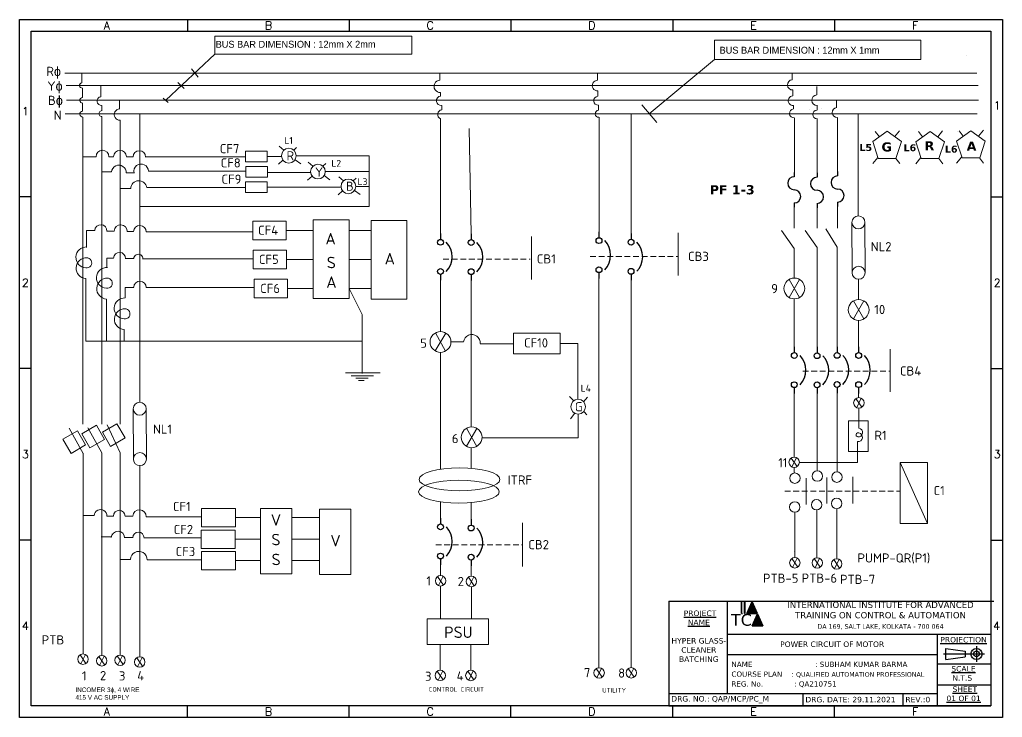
# Model space of a CAD drawing. Header units: millimetres. Extents: x 0 to 63260, y -9015 to 3579.
# Drawn here: x 38021 to 42308, y -3861 to -818 of the extents above; entities that cross this region are included whole.
import ezdxf
from ezdxf.enums import TextEntityAlignment as Align

# ---------------------------------------------------------------- set-up
doc = ezdxf.new("R2010")
doc.units = ezdxf.units.MM
doc.header["$LTSCALE"] = 10
doc.linetypes.add('DASHED', pattern=[0.75, 0.5, -0.25])
doc.styles.add('style2', font='verdana.ttf')

# ---------------------------------------------------------------- blocks, each defined once
blk = doc.blocks.new('Circuit Breaker')
at = {"color": 7}
for p, q in [((0, 0), (0.049999, 0)), ((0.349999, 0), (0.399999, 0))]:
    blk.add_line(p, q, dxfattribs=at)
for centre in [(0.074999, 0), (0.324999, 0)]:
    blk.add_circle(centre, 0.025, dxfattribs=at)
blk.add_arc((0.199999, -0.081249), 0.18125, 46.39717, 133.6028, dxfattribs=at)
blk = doc.blocks.new('Fuse')
at = {"color": 7}
for p, q in [((0, 0), (0.05, 0)), ((0.35, 0), (0.4, 0))]:
    blk.add_line(p, q, dxfattribs=at)
for centre, start, end in [((0.125, 0), 180, 0), ((0.275, 0), 0, 180)]:
    blk.add_arc(centre, 0.075, start, end, dxfattribs=at)

msp = doc.modelspace()

# ---------------------------------------------------------------- hatches: boundary and pattern name
h = msp.add_hatch(color=140)
h.paths.add_polyline_path([(41174.2, -3355.8), (41171.2, -3355.8), (41171.2, -3408.1), (41174.2, -3408.1)])
h.paths.add_polyline_path([(41186.4, -3355.8), (41183.4, -3355.8), (41183.4, -3408.1), (41186.4, -3408.1)])
for color, points in [(2, [(41217.1, -3355.8), (41194, -3408.1), (41240.1, -3408.1)]), (1, [(41240.5, -3409.1), (41217.5, -3461.4), (41263.5, -3461.4)])]:
    msp.add_hatch(color=color).paths.add_polyline_path(points)

# ---------------------------------------------------------------- linework, layer by layer
at = {"color": 6}
for p, q in [((38754.2, -817.5), (38754.2, -867.5)), ((39459.6, -817.5), (39459.6, -867.5)), ((40164.9, -817.5), (40164.9, -867.5)), ((40870.3, -817.5), (40870.3, -867.5)), ((41575.6, -817.5), (41575.6, -867.5)), ((38071.4, -1590.8), (38021.4, -1590.8)), ((42258.5, -1590.8), (42308.2, -1590.8)), ((38071.4, -2339), (38021.4, -2339)), ((42258.5, -2339), (42308.5, -2339)), ((38071.4, -3087.3), (38021.4, -3087.3)), ((42258.5, -3087.3), (42308.5, -3087.3)), ((38754.2, -3860.5), (38754.2, -3810.5)), ((39459.6, -3860.5), (39459.6, -3810.5)), ((40164.9, -3860.5), (40164.9, -3810.5)), ((40870.3, -3860.5), (40870.3, -3810.5)), ((41575.6, -3860.5), (41575.6, -3810.5))]:
    msp.add_line(p, q, dxfattribs=at)
at = {"lineweight": 9, "ltscale": 5}
for p, q in [((38872.5, -968.4), (38658.4, -1169.1)), ((42153.3, -972), (42153.3, -972)), ((42153.3, -972), (42153.3, -972)), ((41052.2, -990.6), (40768.4, -1227.7)), ((38218.9, -1050.2), (42197, -1050.2)), ((38292.4, -1050.2), (38292.4, -1092.5)), ((38770.5, -1032.3), (38800.2, -1068)), ((39854.6, -1050.2), (39854.6, -1081.4)), ((40541.9, -1050.2), (40541.9, -1082)), ((41364.8, -1050.2), (41392.1, -1050.2)), ((41392.1, -1050.2), (41392.1, -1079.4)), ((38224.5, -1105.4), (42202.6, -1105.4)), ((38374.9, -1105.4), (38374.9, -1153.6)), ((38711.7, -1091), (38738.6, -1117.3)), ((40541.9, -1082), (40541.9, -1082)), ((41499.6, -1108.9), (41499.6, -1145.2)), ((38295.1, -1116.1), (38295.1, -1157.5)), ((38738.6, -1117.3), (38738.6, -1117.3)), ((39857.5, -1135.4), (39857.5, -1150.7)), ((40543.5, -1128.4), (40543.5, -1151.6)), ((41394.2, -1124.3), (41394.2, -1149.3)), ((38226, -1169.1), (42204.1, -1169.1)), ((38295.8, -1181.2), (38295.8, -1216.6)), ((38380.5, -1191.5), (38380.5, -1214.3)), ((38457.6, -1168.1), (38457.6, -1207.1)), ((38638.9, -1169.1), (38830.7, -1169.1)), ((38647.8, -1159.6), (38669, -1178.2)), ((38658.4, -1169.1), (38658.4, -1169.1)), ((38669, -1178.2), (38669, -1178.2)), ((39862.9, -1191.7), (39862.9, -1210.5)), ((40546.4, -1190.3), (40546.4, -1212.8)), ((40736.2, -1188.8), (40800.6, -1266.7)), ((41397.8, -1192.1), (41397.8, -1206.7)), ((41500.2, -1191.8), (41500.2, -1212.7)), ((41585.5, -1166.7), (41585.5, -1202)), ((38220.4, -1227.7), (42198.5, -1227.7)), ((38297.4, -1242.1), (38297.4, -2581.1)), ((38380.4, -1240.4), (38380.4, -2581.1)), ((38380.5, -1214.3), (38380.5, -1214.3)), ((38445.8, -1208), (38445.8, -1208)), ((38545, -1227.7), (38545, -2486)), ((39991, -1227.7), (39991, -1227.7)), ((40549, -1743.7), (40548.9, -1243.1)), ((40688.9, -1227.7), (40688.9, -1753.3)), ((40768.4, -1227.7), (40768.4, -1227.7)), ((41468, -1209.2), (41468, -1209.2)), ((41519.5, -1204.4), (41519.5, -1204.4)), ((41678.9, -1228.2), (41678.9, -1482.8)), ((38459.6, -1256.3), (38459.6, -2581.1)), ((39857.3, -1750.5), (39857.2, -1249.9)), ((39857.2, -1249.9), (39857.2, -1249.9)), ((41401, -1245.8), (41401, -1483.5)), ((41500, -1249.3), (41500, -1485.7)), ((41589.7, -1245), (41589.7, -1480.4)), ((39982.8, -1292), (39991, -1753)), ((41772.2, -1328.3), (41754.3, -1304.6)), ((41754.3, -1304.6), (41754.3, -1304.6)), ((41838.6, -1328.2), (41860, -1302.1)), ((41860, -1302.1), (41860, -1302.1)), ((41960.1, -1328.8), (41942.2, -1305.1)), ((41942.2, -1305.1), (41942.2, -1305.1)), ((42026.6, -1328.8), (42048, -1302.6)), ((42048, -1302.6), (42048, -1302.6)), ((42112, -1306.7), (42112, -1306.7)), ((42137.9, -1326.1), (42120, -1302.4)), ((42204.4, -1326), (42225.7, -1299.9)), ((42225.7, -1299.9), (42225.7, -1299.9)), ((39153.5, -1369.9), (39173.8, -1387.2)), ((39100.6, -1414.6), (39163.1, -1414.6)), ((39229.5, -1374.9), (39216.9, -1386.6)), ((39227.9, -1410.9), (39546, -1410.9)), ((39546, -1410.9), (39546, -1632.6)), ((38297.4, -1415.2), (38354.7, -1415.2)), ((38410.6, -1415.3), (38431.4, -1415.3)), ((38487.4, -1415.7), (38487.4, -1415.7)), ((38487.4, -1415.7), (38516.2, -1415.7)), ((38570.5, -1416.5), (39006.1, -1416.5)), ((39169.9, -1430.2), (39150.8, -1448)), ((39150.8, -1448), (39150.8, -1448)), ((39222.8, -1428.3), (39247.4, -1446.4)), ((39280.5, -1439.2), (39300.8, -1456.6)), ((39356.5, -1444.3), (39343.9, -1456)), ((41743, -1445.2), (41765.2, -1418.1)), ((41860.6, -1445.2), (41843.8, -1423)), ((41931, -1445.8), (41953.2, -1418.6)), ((42048.6, -1445.8), (42031.8, -1423.5)), ((42108.7, -1443), (42131, -1415.8)), ((42226.4, -1443), (42209.5, -1420.8)), ((38380.4, -1481.7), (38422.4, -1481.7)), ((38485.8, -1486.3), (38520.8, -1486.3)), ((38583.2, -1478.8), (39008.4, -1478.8)), ((39227.6, -1484), (39102.9, -1484)), ((39227.6, -1484), (39290.1, -1484)), ((39296.9, -1499.6), (39277.8, -1517.3)), ((39349.8, -1497.6), (39374.4, -1515.7)), ((39354.9, -1480.2), (39546, -1480.2)), ((41401, -1483.5), (41401, -1483.5)), ((41678.9, -1482.8), (41678.9, -1673.2)), ((39277.8, -1517.3), (39277.8, -1517.3)), ((39413.4, -1503.7), (39433.7, -1521.1)), ((39489.5, -1508.8), (39476.8, -1520.5)), ((38459.6, -1554.1), (38505.7, -1554.1)), ((38576.2, -1549.8), (39007.2, -1549.8)), ((39101.8, -1548.4), (39360.9, -1548.4)), ((39360.5, -1548.5), (39423, -1548.5)), ((39429.9, -1564.1), (39410.8, -1581.8)), ((39410.8, -1581.8), (39410.8, -1581.8)), ((39482.7, -1562.1), (39507.4, -1580.2)), ((39487.8, -1544.7), (39546, -1544.7)), ((39546, -1632.6), (38545, -1632.6)), ((41400.7, -1635.9), (41400.7, -1726.5)), ((41500, -1638.1), (41500, -1727.2)), ((41589.6, -1632.3), (41589.6, -1727.2)), ((41652.3, -1701.6), (41653.2, -1921.3)), ((41709.1, -1701.6), (41710, -1921.2)), ((38312.8, -1737.3), (38312.8, -1811.6)), ((38312.8, -1737.3), (38348.7, -1737.3)), ((38402.2, -1739.9), (38434.2, -1739.9)), ((38434.2, -1739.9), (38434.2, -1739.9)), ((38490.5, -1741.6), (38518.4, -1741.6)), ((38518.4, -1741.6), (38518.4, -1741.6)), ((39184.3, -1737.4), (39302.5, -1737.4)), ((39458.6, -1737.4), (39554.6, -1737.4)), ((39991, -1753), (39991, -1753)), ((40894.2, -1747.3), (40894.2, -1933.9)), ((41400.6, -1815), (41345.6, -1736.6)), ((41345.6, -1736.6), (41345.6, -1736.6)), ((41500, -1811.6), (41447.7, -1736.6)), ((41447.7, -1736.6), (41447.7, -1736.6)), ((41500, -1727.2), (41500, -1727.2)), ((41587.9, -1810.4), (41538.9, -1730.3)), ((41589.6, -1727.2), (41589.6, -1727.2)), ((40254.8, -1763.6), (40254.8, -1950.3)), ((41400.6, -1815), (41400.6, -1944.5)), ((41400.6, -1815), (41400.6, -1815)), ((41500, -1811.6), (41500, -2048.4)), ((41587.9, -1810.4), (41587.9, -2049.5)), ((38402.1, -1898.1), (38402.1, -1857.6)), ((38402.1, -1857.6), (38402.1, -1857.6)), ((38402.1, -1857.6), (38430.8, -1857.6)), ((38430.8, -1857.6), (38430.8, -1857.6)), ((38483.3, -1859.9), (38518.9, -1859.9)), ((38559.3, -1860.8), (39041, -1860.8)), ((39041, -1860.8), (39041, -1860.8)), ((39185, -1862.9), (39302.5, -1862.9)), ((39458.6, -1862.9), (39554.6, -1862.9)), ((39554.6, -1862.9), (39554.6, -1862.9)), ((38310.7, -1946.9), (38310.7, -2220.4)), ((39857.3, -1953.7), (39857.3, -2178)), ((39991.1, -1954.8), (39991.1, -2593.8)), ((40548.8, -1946.3), (40548.8, -3517.2)), ((40688.6, -1953.3), (40688.6, -3521.6)), ((41423.7, -1950.7), (41378, -2029.1)), ((41378.6, -1950.4), (41423.1, -2029.4)), ((41681.6, -1949.7), (41681.6, -2038.2)), ((38481.6, -1985.6), (38519.1, -1985)), ((38481.6, -2031.4), (38481.6, -1985.6)), ((38573.6, -1986.4), (39043.9, -1986.4)), ((39043.9, -1986.4), (39043.9, -1986.4)), ((39189.7, -1989.8), (39302.5, -1989.8)), ((39458.6, -1989.8), (39554.6, -1989.8)), ((39458.6, -1989.8), (39458.6, -1989.8)), ((39458.6, -1989.8), (39515.4, -2103.5)), ((41400.6, -1989.4), (41400.6, -1990.3)), ((38400.6, -2036), (38400.6, -2220.4)), ((41400.6, -2035.3), (41400.6, -2048.4)), ((41400.6, -2048.4), (41400.6, -2048.4)), ((41400.6, -2048.4), (41400.6, -2245.6)), ((41500, -2048.4), (41500, -2048.4)), ((41500, -2048.4), (41500, -2245.6)), ((41587.9, -2049.5), (41587.9, -2049.5)), ((41587.9, -2049.5), (41587.9, -2245.6)), ((41704.6, -2044.4), (41658.9, -2122.7)), ((41659.5, -2044.1), (41704, -2123.1)), ((41681.6, -2083.3), (41681.6, -2083.8)), ((39515.4, -2103.5), (39515.4, -2287)), ((41681.6, -2128.9), (41681.6, -2245.6)), ((38477.8, -2169.3), (38477.8, -2220.4)), ((39880.2, -2184.2), (39834.4, -2262.5)), ((39835, -2183.8), (39879.5, -2262.9)), ((38310.7, -2220.4), (38477.8, -2220.4)), ((38400.6, -2220.4), (38400.6, -2220.4)), ((38477.8, -2220.4), (38477.8, -2220.4)), ((38477.8, -2220.4), (39515.4, -2220.4)), ((38477.8, -2220.4), (38477.8, -2220.4)), ((39902.6, -2223.3), (39937.5, -2223.3)), ((39937.5, -2223.3), (39958.1, -2223.3)), ((39857.3, -2268.7), (39857.3, -2778.6)), ((40030.1, -2230.7), (40177.6, -2230.7)), ((40380, -2230.2), (40456.4, -2230.2)), ((40456.4, -2230.2), (40456.4, -2412.5)), ((41400.6, -2245.6), (41400.6, -2245.6)), ((41500, -2245.6), (41500, -2245.6)), ((41587.9, -2245.6), (41587.9, -2245.6)), ((41681.6, -2245.6), (41681.6, -2245.6)), ((41819.3, -2254.2), (41819.3, -2440.9)), ((39515.4, -2287), (39515.4, -2287)), ((39515.4, -2287), (39515.4, -2360.2)), ((39442.8, -2358.2), (39593.6, -2358.2)), ((39467.1, -2371.7), (39564.4, -2371.7)), ((39487.4, -2381.1), (39542.5, -2381.1)), ((39499.5, -2390.9), (39524.6, -2390.9)), ((39515.4, -2360.2), (39515.4, -2360.2)), ((40456.5, -2411.3), (40456.5, -2473.5)), ((40438.5, -2479.9), (40420.8, -2460.8)), ((40423.2, -2462.1), (40423.2, -2462.1)), ((40498.9, -2463.5), (40481.5, -2483.8)), ((41400.6, -2447.7), (41400.6, -2656.9)), ((41500.1, -2448.4), (41500.1, -2659.9)), ((41587.7, -2447), (41587.7, -2658.6)), ((41669.7, -2470.2), (41695.6, -2507.7)), ((41693.2, -2468.7), (41673.1, -2509.7)), ((41681.6, -2447.5), (41681.6, -2466.7)), ((41681.6, -2466.7), (41681.6, -2466.7)), ((38516.8, -2514.4), (38517.7, -2734.1)), ((38573.6, -2514.4), (38574.5, -2733.9)), ((40496.2, -2540.8), (40484.5, -2528.2)), ((41682.6, -2511.8), (41682.6, -2538.4)), ((41682.6, -2538.4), (41682.6, -2511.8)), ((40442.9, -2534.1), (40424.8, -2558.7)), ((40457.9, -2537.9), (40457.9, -2641.2)), ((41682.6, -2538.4), (41682.4, -2599.9)), ((41682.6, -2538.4), (41682.6, -2538.4)), ((38298.7, -2709.3), (38236.7, -2599.9)), ((38380.2, -2707.1), (38318.2, -2597.8)), ((38318.2, -2597.8), (38318.2, -2597.8)), ((38459.5, -2707.5), (38403.5, -2584.2)), ((38403.5, -2584.2), (38403.5, -2584.2)), ((40016.1, -2600), (39970.3, -2678.3)), ((39970.9, -2599.6), (40015.4, -2678.7)), ((41682.4, -2599.9), (41682.4, -2599.9)), ((41682.4, -2599.9), (41682.4, -2599.9)), ((39991.1, -2635.4), (39991.1, -2635.5)), ((40040.5, -2641.2), (40038.5, -2641.2)), ((40038.5, -2641.2), (40038.5, -2641.2)), ((40457.9, -2641.2), (40040.5, -2641.2)), ((41400.6, -2638.9), (41400.6, -2725.3)), ((41400.6, -2656.9), (41400.6, -2656.9)), ((41676.8, -2657.5), (41676.8, -2694)), ((39991.1, -2684.5), (39991.1, -2774.8)), ((41500.1, -2659.9), (41500.1, -2659.9)), ((41500.1, -2659.9), (41500.1, -2785.7)), ((41587.7, -2658.6), (41587.7, -2658.6)), ((41587.7, -2658.6), (41587.7, -2790.2)), ((41676.8, -2694), (41676.8, -2748.9)), ((38298.1, -2709), (38298.1, -3584.1)), ((38380.2, -2707.1), (38380.2, -3590.9)), ((38459.5, -2707.5), (38459.5, -3588.2)), ((41387.3, -2729.4), (41413.2, -2766.9)), ((41410.9, -2727.9), (41390.8, -2768.9)), ((38545, -2762.6), (38545, -3596.3)), ((41377.5, -2748.9), (41377.2, -2748.9)), ((41400.6, -2748.6), (41400.6, -2748.9)), ((41400.8, -2748.9), (41400.6, -2748.9)), ((41400.6, -2771), (41400.6, -2792.4)), ((41676.8, -2748.9), (41423.1, -2748.9)), ((41500.1, -2785.7), (41500.1, -2785.7)), ((41862.3, -2748.6), (41981.3, -3015)), ((41400.6, -2792.4), (41400.6, -2792.4)), ((41453.2, -2818), (41453.2, -2932.7)), ((41542.5, -2814.8), (41542.5, -2927.7)), ((41587.7, -2790.2), (41587.7, -2790.2)), ((41655.7, -2811.6), (41655.7, -2927.9)), ((41861.4, -2873.8), (41861.4, -2873.8)), ((39857.3, -2920.9), (39857.3, -2933.5)), ((39857.3, -2933.5), (39857.3, -2993.7)), ((39991.1, -2924.1), (39991.1, -2931.8)), ((39991.1, -2931.8), (39991.1, -2997.5)), ((41453.2, -2932.7), (41453.2, -2932.7)), ((41499.7, -2955.4), (41499.7, -3164.3)), ((41542.5, -2927.7), (41542.5, -2927.7)), ((41586.1, -2950.9), (41586.1, -3168.7)), ((41655.7, -2927.9), (41655.7, -2927.9)), ((38298.1, -2980.7), (38347.1, -2980.7)), ((38347.1, -2980.7), (38347.1, -2980.7)), ((38401.9, -2982.7), (38430.4, -2982.7)), ((38481.4, -2983.2), (38514.9, -2983.2)), ((38514.9, -2983.2), (38514.9, -2983.2)), ((38573.5, -2986.1), (38815, -2986.1)), ((38815, -2986.1), (38815, -2986.1)), ((38962.6, -2989.3), (39071.9, -2989.3)), ((39208.6, -2989.3), (39329.3, -2989.3)), ((39329.3, -2989.3), (39329.3, -2989.3)), ((41403.1, -2963.8), (41403.1, -3163.7)), ((40214.5, -3011.7), (40214.5, -3202.4)), ((41981.3, -3015), (41981.3, -3015)), ((38377.3, -3073.9), (38420.3, -3073.9)), ((38423.3, -3057.6), (38423.3, -3057.6)), ((38479.4, -3076.7), (38514, -3076.7)), ((38562.7, -3077.8), (38812.5, -3077.8)), ((38961, -3084.1), (39071.9, -3084.1)), ((39208.6, -3084.1), (39329.3, -3084.1)), ((38460.3, -3171.6), (38504.9, -3171.6)), ((41390.1, -3167.7), (41416, -3205.3)), ((41413.7, -3166.3), (41393.6, -3207.3)), ((41400.5, -3136.1), (41400.5, -3136.1)), ((41487.9, -3168.3), (41513.8, -3205.9)), ((41511.5, -3166.9), (41491.4, -3207.9)), ((41498.3, -3139.2), (41498.3, -3139.2)), ((41596.4, -3171.3), (41576.3, -3212.2)), ((41585.3, -3143.8), (41585.3, -3143.8)), ((38577.1, -3173.8), (38815.4, -3173.8)), ((38963.5, -3177.1), (39071.9, -3177.1)), ((39208.6, -3177.1), (39329.3, -3177.1)), ((39857.4, -3195), (39857.4, -3242.1)), ((39990.9, -3200), (39990.9, -3244.8)), ((41572.8, -3172.7), (41598.7, -3210.3)), ((39844.7, -3246.1), (39870.7, -3283.7)), ((39868.3, -3244.7), (39848.2, -3285.6)), ((39979, -3249.1), (40004.9, -3286.7)), ((40002.6, -3247.7), (39982.5, -3288.6)), ((39843.9, -3283.1), (39843.9, -3283.1)), ((39848.2, -3285.6), (39848.2, -3285.6)), ((39857.7, -3287.7), (39857.7, -3430.8)), ((39865, -3286.5), (39865, -3286.5)), ((39870.7, -3283.7), (39870.7, -3283.7)), ((39872.9, -3281.9), (39872.9, -3281.9)), ((39992, -3290.7), (39992, -3430.8)), ((39857.7, -3430.8), (39857.7, -3430.8)), ((39855.7, -3542.2), (39855.7, -3654.8)), ((39989.9, -3542.2), (39989.9, -3655)), ((40548.8, -3517.2), (40548.8, -3644.1)), ((40688.6, -3521.6), (40688.6, -3643.6)), ((38284.7, -3588), (38310.6, -3625.6)), ((38308.3, -3586.6), (38288.2, -3627.6)), ((38366.5, -3595.1), (38392.4, -3632.7)), ((38390.1, -3593.7), (38370, -3634.7)), ((38446.4, -3592.6), (38472.3, -3630.2)), ((38470, -3591.2), (38449.9, -3632.1)), ((38459.5, -3588.2), (38459.5, -3588.2)), ((38532.1, -3600.4), (38558, -3638)), ((38555.7, -3599), (38535.6, -3639.9)), ((38545, -3596.3), (38545, -3596.3)), ((39843.4, -3658.9), (39869.3, -3696.4)), ((39867, -3657.4), (39846.9, -3698.4)), ((39976.9, -3659.1), (40002.8, -3696.7)), ((40000.5, -3657.7), (39980.4, -3698.6)), ((40536.5, -3648.1), (40562.4, -3685.7)), ((40560.1, -3646.7), (40540, -3687.7)), ((40676.7, -3647.6), (40702.6, -3685.2)), ((40700.3, -3646.2), (40680.2, -3687.1))]:
    msp.add_line(p, q, dxfattribs=at)
at = {"linetype": 'DASHED', "lineweight": 9, "ltscale": 5}
for p, q in [((39869, -1862.3), (40249.2, -1862.3)), ((40510.4, -1850.4), (40890.6, -1850.4)), ((41437.6, -2350.1), (41817.7, -2350.1)), ((41359.1, -2873.8), (41861.4, -2873.8)), ((39836.3, -3107.8), (40214.5, -3107.8))]:
    msp.add_line(p, q, dxfattribs=at)
at = {"color": 84}
for p, q in [((42258.5, -3329.7), (42258.5, -3810.5)), ((40853.7, -3353.6), (40853.7, -3810.5)), ((40853.7, -3353.6), (42271.8, -3353.6)), ((41108.6, -3353.6), (41108.6, -3756.3)), ((41108.6, -3498), (42258.5, -3498)), ((42023.5, -3498), (42023.5, -3810.5)), ((41108.6, -3585.8), (42023.5, -3585.8)), ((42023.5, -3626.5), (42258.5, -3626.5)), ((42023.5, -3718.5), (42258.5, -3718.5)), ((40853.7, -3756.3), (42023.5, -3756.3)), ((41438.6, -3756.3), (41438.6, -3810.5)), ((41874.9, -3756.3), (41874.9, -3810.5)), ((40853.7, -3810.5), (42258.5, -3810.5))]:
    msp.add_line(p, q, dxfattribs=at)
at = {"color": 140}
for p, q in [((41174.2, -3355.8), (41171.2, -3355.8)), ((41171.2, -3408.1), (41171.2, -3355.8)), ((41186.4, -3355.8), (41183.4, -3355.8)), ((41183.4, -3408.1), (41183.4, -3355.8)), ((41186.4, -3408.1), (41186.4, -3355.8))]:
    msp.add_line(p, q, dxfattribs=at)
at = {"color": 2}
for p, q in [((41194, -3408.1), (41217.1, -3355.8)), ((41240.1, -3408.1), (41217.1, -3355.8)), ((41194, -3408.1), (41240.1, -3408.1))]:
    msp.add_line(p, q, dxfattribs=at)
at = {"color": 4}
for p, q in [((41171.2, -3408.1), (41174.2, -3408.1)), ((41183.4, -3408.1), (41186.4, -3408.1))]:
    msp.add_line(p, q, dxfattribs=at)
at = {"color": 1}
for p, q in [((41217.5, -3461.4), (41240.5, -3409.1)), ((41240.5, -3409.1), (41263.5, -3461.4)), ((41217.5, -3461.4), (41263.5, -3461.4))]:
    msp.add_line(p, q, dxfattribs=at)
at = {"color": 160}
for p, q in [((42195.7, -3549.7), (42195.7, -3618.3)), ((42051.9, -3584), (42230, -3584)), ((42061.9, -3559.7), (42146.3, -3571.5)), ((42061.9, -3608.3), (42146.3, -3596.5))]:
    msp.add_line(p, q, dxfattribs=at)
at = {"color": 240}
for points in [[(38021.4, -817.5), (42308.5, -817.5), (42308.5, -3860.5), (38021.4, -3860.5)], [(38071.4, -867.5), (42258.5, -867.5), (42258.5, -3810.5), (38071.4, -3810.5)]]:
    msp.add_lwpolyline(points, close=True, dxfattribs=at)
at = {"lineweight": 9, "ltscale": 5}
for points in [[(38872.5, -890.1), (39731.8, -890.1), (39731.8, -968.4), (38872.5, -968.4)], [(41052.2, -907.1), (41953.2, -907.1), (41953.2, -990.6), (41052.2, -990.6)], [(41805.4, -1304.1), (41742.9, -1349.5), (41766.8, -1423), (41844.1, -1423), (41867.9, -1349.5)], [(41993.4, -1304.7), (41930.9, -1350.1), (41954.8, -1423.5), (42032, -1423.5), (42055.9, -1350.1)], [(42171.2, -1301.9), (42108.7, -1347.3), (42132.6, -1420.8), (42209.8, -1420.8), (42233.7, -1347.3)], [(39006.1, -1391), (39100.6, -1391), (39100.6, -1438.2), (39006.1, -1438.2)], [(39008.4, -1457.3), (39102.9, -1457.3), (39102.9, -1504.5), (39008.4, -1504.5)], [(39007.3, -1524.8), (39101.8, -1524.8), (39101.8, -1572), (39007.3, -1572)], [(39039.3, -1696.7), (39184.3, -1696.7), (39184.3, -1778), (39039.3, -1778)], [(39302.5, -1690.9), (39458.6, -1690.9), (39458.6, -2033.9), (39302.5, -2033.9)], [(39554.6, -1693.3), (39710.6, -1693.3), (39710.6, -2036.3), (39554.6, -2036.3)], [(39040, -1822.3), (39185, -1822.3), (39185, -1903.6), (39040, -1903.6)], [(39044.7, -1949.1), (39189.7, -1949.1), (39189.7, -2030.4), (39044.7, -2030.4)], [(40175.7, -2185.1), (40380, -2185.1), (40380, -2275.2), (40175.7, -2275.2)], [(41637.9, -2567.2), (41722.7, -2567.2), (41722.7, -2700.6), (41637.9, -2700.6)], [(38245.6, -2709.3), (38210, -2647.7), (38273.5, -2610.9), (38309.1, -2672.5)], [(38328.1, -2684.9), (38292.4, -2623.3), (38356, -2586.6), (38391.6, -2648.2)], [(38418, -2678.7), (38382.3, -2617.1), (38445.9, -2580.4), (38481.5, -2642)], [(38380.2, -2707.1), (38380.2, -2707.1), (38380.2, -2707.1), (38380.2, -2707.1)], [(41862.3, -2748.6), (41981.3, -2748.6), (41981.3, -3015), (41862.3, -3015)], [(38814.3, -2949.3), (38962.6, -2949.3), (38962.6, -3029.3), (38814.3, -3029.3)], [(39071.9, -2949.2), (39208.6, -2949.2), (39208.6, -3235), (39071.9, -3235)], [(39329.3, -2952.4), (39466, -2952.4), (39466, -3238.1), (39329.3, -3238.1)], [(38812.7, -3044.1), (38961, -3044.1), (38961, -3124.1), (38812.7, -3124.1)], [(38815.2, -3137.1), (38963.5, -3137.1), (38963.5, -3217.1), (38815.2, -3217.1)], [(39799.3, -3430.8), (40066.9, -3430.8), (40066.9, -3542.2), (39799.3, -3542.2)]]:
    msp.add_lwpolyline(points, close=True, dxfattribs=at)
msp.add_lwpolyline([(38573, -1742.4), (39038.4, -1742.4), (39038.4, -1742.4)], dxfattribs=at)
at = {"color": 160}
for points in [[(42061.9, -3608.3), (42061.9, -3559.7)], [(42146.3, -3571.5), (42146.3, -3596.5)]]:
    msp.add_lwpolyline(points, dxfattribs=at)
at = {"lineweight": 9, "ltscale": 5}
for centre, radius in [((39195.7, -1410.9), 32.2), ((39322.7, -1480.2), 32.2), ((39455.6, -1544.7), 32.2), ((41680.7, -1701.6), 28.4), ((41681.6, -1921.3), 28.4), ((41400.9, -1989.9), 45.4), ((41681.7, -2083.6), 45.4), ((39857.3, -2223.3), 45.4), ((38545.2, -2514.4), 28.4), ((40457.9, -2505.6), 32.2), ((41682.6, -2488.9), 22.8), ((39993.2, -2639.1), 45.4), ((38546.1, -2734.1), 28.4), ((41400.3, -2748.1), 22.8), ((41501.3, -2808.1), 22.8), ((41403.5, -2817.3), 22.8), ((41586.8, -2812.7), 22.8), ((41498.2, -2933.2), 22.8), ((41585.7, -2927.7), 22.8), ((41402.9, -2943.2), 22.8), ((41403.1, -3186.5), 22.8), ((41500.9, -3187.1), 22.8), ((41585.8, -3191.5), 22.8), ((39857.7, -3264.9), 22.8), ((39992, -3267.9), 22.8), ((38297.7, -3606.8), 22.8), ((38379.5, -3613.9), 22.8), ((38459.4, -3611.4), 22.8), ((38545.1, -3619.2), 22.8), ((40689.7, -3666.4), 22.8), ((39856.3, -3677.6), 22.8), ((39989.9, -3677.9), 22.8), ((40549.4, -3666.9), 22.8)]:
    msp.add_circle(centre, radius, dxfattribs=at)
at = {"color": 160}
for radius in [24.3, 12.5]:
    msp.add_circle((42195.7, -3584), radius, dxfattribs=at)
at = {"lineweight": 9, "ltscale": 5}
for centre, radius, start, end in [((38294.4, -1104.2), 11.9, 100.0697, 273.3074), ((39856.1, -1108.4), 27, 93.0629, 273.0629), ((40542.7, -1105.2), 23.2, 91.9879, 271.9879), ((41393.1, -1101.8), 22.5, 92.6592, 272.6592), ((38295.8, -1169.3), 11.9, 93.3074, 273.3074), ((38377.7, -1172.5), 19.1, 98.4332, 278.4332), ((39860.2, -1171.2), 20.7, 97.5548, 277.5548), ((40544.9, -1171), 19.4, 94.2142, 274.2142), ((41396, -1170.7), 21.5, 94.8892, 274.8892), ((41500.5, -1169.1), 23.3, 92.124, 272.124), ((38296.6, -1229.4), 12.8, 93.7444, 273.7444), ((38380.5, -1227.4), 13.1, 89.3439, 269.3439), ((38458.7, -1231.6), 24.6, 92.3559, 272.3559), ((39865.7, -1231), 20.7, 97.5565, 245.9081), ((40547.5, -1228.1), 15.4, 94.1319, 274.1319), ((41399.4, -1226.2), 19.6, 94.5913, 274.5913), ((41499.8, -1230.9), 18.7, 90.82, 270.82), ((41588.1, -1222.7), 21.7, 94.2446, 274.2446), ((38382.7, -1415.2), 28, 359.935, 179.935), ((38459.4, -1415.5), 28, 359.5902, 179.5902), ((38543.3, -1416.1), 27.1, 359.0815, 179.0815), ((38454.1, -1484), 31.8, 355.833, 175.833), ((38551.6, -1478.8), 31.6, 0, 193.8411), ((38541.2, -1555.5), 35.5, 9.2358, 177.7339), ((38375.5, -1738.6), 26.8, 357.2613, 177.2613), ((38462.3, -1740.8), 28.2, 358.2729, 178.2729), ((38545.7, -1742.4), 27.3, 358.3661, 178.3661), ((38312.2, -1854.5), 45.5, 87.1353, 267.1353), ((38457, -1858.8), 26.3, 357.4012, 177.4012), ((38539.1, -1860.8), 20.2, 357.467, 177.467), ((38313, -1901.5), 45.5, 87.1353, 267.1353), ((38313.6, -1878.1), 22.2, 260.5761, 91.5079), ((38402.1, -1943.6), 45.5, 87.1353, 267.1353), ((38402.9, -1990.5), 45.5, 87.1353, 267.1353), ((38403.4, -1967.2), 22.2, 260.5761, 91.5079), ((38546.3, -1985.7), 27.3, 358.4662, 178.4662), ((38479.3, -2076.9), 45.5, 87.1353, 267.1353), ((38480, -2123.8), 45.5, 87.1353, 267.1353), ((38480.6, -2100.5), 22.2, 260.5761, 91.5079), ((39994.1, -2227), 36.2, 354.1938, 174.1938), ((41679.9, -2618.5), 18.8, 262.1407, 82.1407), ((41679.2, -2628.6), 8.75, 71.5159, 274.5237), ((41679.4, -2638.9), 18.8, 262.1407, 82.1407), ((38374.5, -2981.7), 27.4, 357.8157, 177.8157), ((38455.9, -2983), 25.5, 359.5301, 179.5301), ((38544.2, -2984.6), 29.3, 357.141, 177.141), ((38450.2, -3078.2), 29.2, 0, 176.0583), ((38539.5, -3077.6), 24.7, 359.5246, 179.5246), ((38541, -3172.7), 36.1, 358.311, 178.311)]:
    msp.add_arc(centre, radius, start, end, dxfattribs=at)
for centre in [(39940.5, -2822.7), (39937.8, -2876.5)]:
    msp.add_ellipse(centre, major_axis=(176.2, 0), ratio=0.28361, dxfattribs=at)

# ---------------------------------------------------------------- block references
at = {"lineweight": 9, "ltscale": 5, "rotation": 270}
for name, p, xscale, yscale, zscale in [('Fuse', (41400.7, -1483.5), 381, 381, 381), ('Fuse', (41500, -1485.7), 381, 381, 381), ('Fuse', (41589.6, -1479.9), 381, 381, 381), ('Circuit Breaker', (39857.3, -1750.5), 508, 508, 508), ('Circuit Breaker', (39991.1, -1751.6), 508, 508, 508), ('Circuit Breaker', (40548.8, -1743.1), 508, 508, 508), ('Circuit Breaker', (40688.6, -1750.1), 508, 508, 508), ('Circuit Breaker', (41400.6, -2244.5), 508, 508, 508), ('Circuit Breaker', (41500.1, -2245.2), 508, 508, 508), ('Circuit Breaker', (41587.7, -2243.8), 508, 508, 508), ('Circuit Breaker', (41681.6, -2244.3), 508, 508, 508), ('Circuit Breaker', (39857.4, -2991.8), 508, 508, 508), ('Circuit Breaker', (39990.9, -2996.8), 508, 508, 508)]:
    msp.add_blockref(name, p, dxfattribs=dict(at, xscale=xscale, yscale=yscale, zscale=zscale))

# ---------------------------------------------------------------- texts
at = {"color": 140, "style": 'style2'}
msp.add_text('TC', height=50.87, dxfattribs=at).set_placement((41170.1, -3460.9), align=Align.CENTER)
at = {"color": 2, "char_height": 35, "attachment_point": 5, "style": 'style2'}
for s, insert, width in [('{\\Fromans|c0;A}', (38401.5, -842.5), 705.35), ('{\\Fromans|c0;B}', (39106.9, -842.5), 705.35), ('{\\Fromans|c0;C}', (39812.2, -842.5), 705.35), ('{\\Fromans|c0;D}', (40517.6, -842.5), 705.35), ('{\\Fromans|c0;E}', (41222.9, -842.5), 705.35), ('\\pxqc;{\\Fromans|c0;F}', (41928.3, -842.5), 705.35), ('{\\Fromans|c0;1}', (38046.4, -1216.6), 50), ('{\\Fromans|c0;1}', (42286.3, -1191.6), 50), ('{\\Fromans|c0;2}', (38046.4, -1964.9), 50), ('{\\Fromans|c0;2}', (42286.3, -1964.9), 50), ('{\\Fromans|c0;3}', (38046.4, -2713.1), 50), ('{\\Fromans|c0;3}', (42286.3, -2713.1), 50), ('{\\Fromans|c0;4}', (38046.4, -3461.4), 50), ('{\\Fromans|c0;4}', (42283.5, -3461.4), 50), ('{\\Fromans|c0;A}', (38401.5, -3835.5), 705.35), ('{\\Fromans|c0;B}', (39106.9, -3835.5), 705.35), ('{\\Fromans|c0;C}', (39812.2, -3835.5), 705.35), ('{\\Fromans|c0;D}', (40517.6, -3835.5), 705.35), ('{\\Fromans|c0;E}', (41222.9, -3835.5), 705.35), ('\\pxqc;{\\Fromans|c0;F}', (41928.3, -3835.5), 705.35)]:
    msp.add_mtext(s, dxfattribs=dict(at, insert=insert, width=width))
at = {"lineweight": 9, "ltscale": 5, "attachment_point": 1}
for s, width, insert, char_height in [('BUS BAR DIMENSION : 12mm X 2mm', 875.322, (38876.3, -909.9), 30), ('BUS BAR DIMENSION : 12mm X 1mm', 875.322, (41074.8, -935.7), 30), ('{\\fISOCPEUR|b1|i0|c0|p34;Rɸ}', 22.558, (38137.7, -1023.1), 40), ('{\\fISOCPEUR|b1|i0|c0|p34;Yɸ}', 22.558, (38141.9, -1087), 40), ('{\\fISOCPEUR|b1|i0|c0|p34;Bɸ}', 22.558, (38145, -1149.6), 40), ('{\\fISOCPEUR|b1|i0|c0|p34;N}', 22.558, (38170, -1214.1), 40), ('{\\fISOCPEUR|b1|i0|c0|p34;CF7}', 22.558, (38894.4, -1360.1), 40), ('{\\fISOCPEUR|b1|i0|c0|p34;L1}', 66.683, (39176.5, -1329.4), 30), ('{\\fVerdana|b1|i0|c0|p34;L5}', 51.97, (41685.2, -1360.5), 30), ('{\\fVerdana|b1|i0|c0|p34;G}', 72.089, (41781.2, -1352.6), 40), ('{\\fVerdana|b1|i0|c0|p34;L6}', 51.97, (41877.5, -1361.2), 30), ('{\\fVerdana|b1|i0|c0|p34;R}', 72.089, (41969.4, -1348), 40), ('{\\fVerdana|b1|i0|c0|p34;L6}', 51.97, (42057.9, -1367.3), 30), ('{\\fVerdana|b1|i0|c0|p34;A}', 72.089, (42152.9, -1349.3), 40), ('{\\fISOCPEUR|b1|i0|c0|p34;R}', 22.558, (39185.6, -1391.1), 40), ('{\\fISOCPEUR|b1|i0|c0|p34;CF8}', 22.558, (38898.3, -1422.2), 40), ('{\\fISOCPEUR|b1|i0|c0|p34;L2}', 66.683, (39381.5, -1429.3), 30), ('{\\fISOCPEUR|b1|i0|c0|p34;CF9}', 22.558, (38901.9, -1493.3), 40), ('{\\fISOCPEUR|b1|i0|c0|p34;Y}', 22.558, (39309.5, -1462.1), 40), ('{\\fISOCPEUR|b1|i0|c0|p34;B}', 22.558, (39444.7, -1524), 40), ('{\\fISOCPEUR|b1|i0|c0|p34;L3}', 66.683, (39495.8, -1509.1), 30), ('{\\fVerdana|b1|i0|c0|p34;PF 1-3}', 334.848, (41031.8, -1539.4), 40), ('{\\fISOCPEUR|b1|i0|c0|p34;CF4}', 22.558, (39061.4, -1715.9), 40), ('{\\fISOCPEUR|b1|i0|c0|p34;A}', 22.558, (39355.4, -1748), 50), ('{\\fISOCPEUR|b1|i0|c0|p34;NL2}', 22.558, (41734.4, -1787.6), 40), ('{\\fISOCPEUR|b1|i0|c0|p34;CF5}', 22.558, (39065, -1843), 40), ('{\\fISOCPEUR|b1|i0|c0|p34;A}', 22.558, (39613.6, -1835.3), 50), ('{\\fISOCPEUR|b1|i0|c0|p34;CB1}', 22.558, (40277.6, -1841), 40), ('{\\fISOCPEUR|b1|i0|c0|p34;CB3}', 22.558, (40937.2, -1830), 40), ('{\\fISOCPEUR|b1|i0|c0|p34;S}', 22.558, (39361.3, -1851.7), 50), ('{\\fISOCPEUR|b1|i0|c0|p34;CF6}', 22.558, (39070.7, -1969.8), 40), ('{\\fISOCPEUR|b1|i0|c0|p34;A}', 22.558, (39359, -1937.2), 50), ('{\\fISOCPEUR|b1|i0|c0|p34;9}', 22.558, (41300, -1970.7), 40), ('{\\fISOCPEUR|b1|i0|c0|p34;10}', 22.558, (41749.9, -2061.7), 40), ('{\\fISOCPEUR|b1|i0|c0|p34;5}', 22.558, (39769.1, -2208.3), 40), ('{\\fISOCPEUR|b1|i0|c0|p34;CF10}', 22.558, (40221.7, -2207.1), 40), ('{\\fISOCPEUR|b1|i0|c0|p34;CB4}', 22.558, (41861.6, -2329.7), 40), ('{\\fISOCPEUR|b1|i0|c0|p34;L4}', 66.683, (40469.2, -2409.8), 30), ('{\\fISOCPEUR|b1|i0|c0|p34;G}', 22.558, (40443.7, -2485.9), 40), ('{\\fISOCPEUR|b1|i0|c0|p34;NL1}', 22.558, (38603.1, -2583.4), 40), ('{\\fISOCPEUR|b1|i0|c0|p34;R1}', 22.558, (41750.3, -2610.6), 40), ('{\\fISOCPEUR|b1|i0|c0|p34;6}', 22.558, (39906.8, -2624.7), 40), ('{\\fISOCPEUR|b1|i0|c0|p34;11}', 22.558, (41330.7, -2729.8), 40), ('{\\fISOCPEUR|b1|i0|c0|p34;ITRF}', 22.558, (40150.4, -2805.3), 40), ('{\\fISOCPEUR|b1|i0|c0|p34;C1}', 22.558, (42008.6, -2851.4), 40), ('{\\fISOCPEUR|b1|i0|c0|p34;CF1}', 22.558, (38690, -2920.8), 40), ('{\\fISOCPEUR|b1|i0|c0|p34;V}', 22.558, (39116.9, -2974.7), 50), ('{\\fISOCPEUR|b1|i0|c0|p34;CF2}', 22.558, (38693.2, -3021.3), 40), ('{\\fISOCPEUR|b1|i0|c0|p34;S}', 22.558, (39119.8, -3060.2), 50), ('{\\fISOCPEUR|b1|i0|c0|p34;V}', 22.558, (39376.9, -3064.7), 50), ('{\\fISOCPEUR|b1|i0|c0|p34;CF3}', 22.558, (38701.8, -3117.2), 40), ('{\\fISOCPEUR|b1|i0|c0|p34;CB2}', 22.558, (40240.5, -3087.2), 40), ('{\\fISOCPEUR|b1|i0|c0|p34;S}', 22.558, (39120.6, -3146.9), 50), ('{\\fISOCPEUR|b1|i0|c0|p34;PUMP-QR(P1)}', 40, (41676.5, -3145.5), 40), ('{\\fISOCPEUR|b1|i0|c0|p34;1}', 22.558, (39795.9, -3245.2), 40), ('{\\fISOCPEUR|b1|i0|c0|p34;2}', 22.558, (39932.2, -3247.9), 40), ('{\\fISOCPEUR|b1|i0|c0|p34;PTB-5}', 22.558, (41263.9, -3233.8), 40), ('{\\fISOCPEUR|b1|i0|c0|p34;PTB-6}', 22.558, (41432.6, -3233.3), 40), ('{\\fISOCPEUR|b1|i0|c0|p34;PTB-7}', 22.558, (41600, -3238.7), 40), ('{\\fISOCPEUR|b1|i0|c0|p34;PSU}', 22.558, (39873.4, -3464.3), 50), ('{\\fISOCPEUR|b1|i0|c0|p34;PTB}', 22.558, (38117.4, -3502.6), 40), ('{\\fISOCPEUR|b1|i0|c0|p34;1}', 22.558, (38293, -3659.7), 40), ('{\\fISOCPEUR|b1|i0|c0|p34;2}', 22.558, (38371.7, -3658.4), 40), ('{\\fISOCPEUR|b1|i0|c0|p34;3}', 22.558, (38454.5, -3659.8), 40), ('{\\fISOCPEUR|b1|i0|c0|p34;4}', 22.558, (38534.2, -3659), 40), ('{\\fISOCPEUR|b1|i0|c0|p34;3}', 22.558, (39790.1, -3661.3), 40), ('{\\fISOCPEUR|b1|i0|c0|p34;4}', 22.558, (39927.7, -3659.4), 40), ('{\\fISOCPEUR|b1|i0|c0|p34;7}', 22.558, (40483, -3645.5), 40), ('{\\fISOCPEUR|b1|i0|c0|p34;8}', 22.558, (40632.4, -3647.4), 40), ('INCOMER 3{\\fISOCPEUR|b0|i0|c0|p34;ɸ}, 4 WIRE\\P415 V AC SUPPLY', 364.261, (38264.8, -3730.3), 20), ('{\\fISOCPEUR|b0|i0|c0|p34;CONTROL CIRCUIT}', 364.261, (39806.1, -3728.4), 20), ('{\\fISOCPEUR|b1|i0|c0|p34;UTILITY}', 228.063, (40562.8, -3732.5), 20)]:
    msp.add_mtext_dynamic_manual_height_columns(s, width=width, gutter_width=12.5, heights=[0], dxfattribs=dict(at, insert=insert, char_height=char_height))
at = {"color": 140, "width": 963.119, "attachment_point": 2, "style": 'style2'}
for s, insert, char_height in [('INTERNATIONAL INSTITUTE FOR ADVANCED\\PTRAINING ON CONTROL & AUTOMATION', (41776.9, -3356.4), 27), ('DA 169, SALT LAKE, KOLKATA - 700 064', (41776.9, -3454.1), 20)]:
    msp.add_mtext(s, dxfattribs=dict(at, insert=insert, char_height=char_height))
at = {"color": 211, "char_height": 24, "style": 'style2'}
for s, insert, width, attachment_point in [('\\pxqc;\\P {\\LPROJECT\\PNAME} \\P\\PHYPER GLASS-\\PCLEANER \\PBATCHING', (40856.8, -3486.8), 254.85, 4), ('\\pxqc;{\\LPROJECTION} ', (42139.1, -3525.2), 235, 5), ('\\pxqc;POWER CIRCUIT OF MOTOR', (41566, -3541.9), 914.86, 5), (' {\\LSCALE} \\PN.T.S\\P ', (42133.5, -3688.8), 235, 5), (' {\\LSHEET\\P01 OF 01\\P} ', (42139.5, -3777.9), 235, 5), (' DRG. NO.: QAP/MCP/PC_M', (40853.7, -3783.4), 579.277, 4), (' DRG. DATE: 29.11.2021', (41438.6, -3783.4), 457.43, 4), (' REV.:0 ', (41874.9, -3783.4), 457.43, 4)]:
    msp.add_mtext(s, dxfattribs=dict(at, insert=insert, width=width, attachment_point=attachment_point))
at = {"color": 211, "insert": (41035.3, -3674), "char_height": 22.8, "width": 1173.883, "attachment_point": 4, "line_spacing_factor": 1.125, "style": 'style2'}
msp.add_mtext('^INAME^I^I^I: SUBHAM KUMAR BARMA\\P^ICOURSE PLAN    : {\\H0.87719x;QUALIFIED AUTOMATION PROFESSIONAL}              \\P^IREG. No.^I^I: QA210751', dxfattribs=at)

doc.saveas('drawing.dxf')
